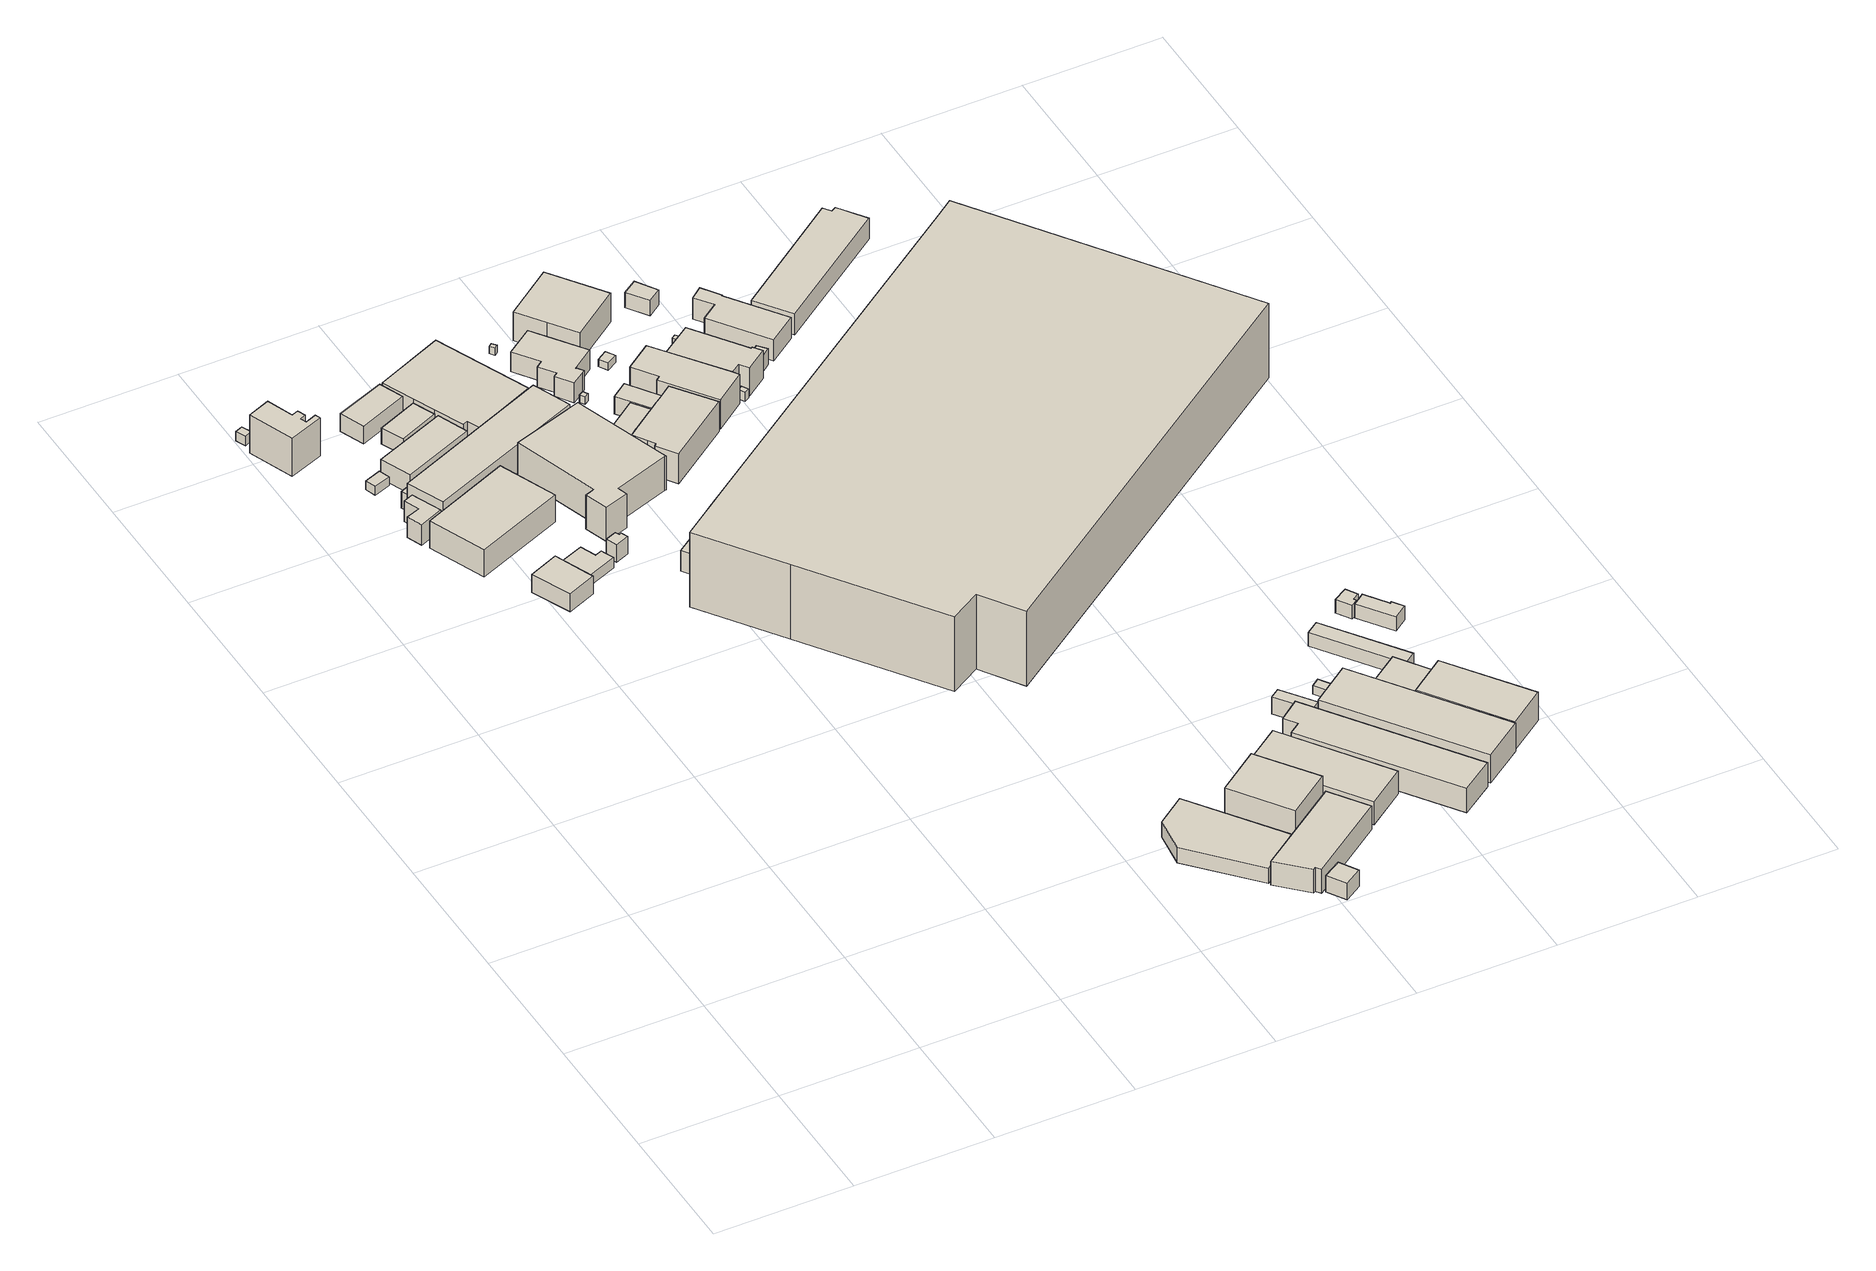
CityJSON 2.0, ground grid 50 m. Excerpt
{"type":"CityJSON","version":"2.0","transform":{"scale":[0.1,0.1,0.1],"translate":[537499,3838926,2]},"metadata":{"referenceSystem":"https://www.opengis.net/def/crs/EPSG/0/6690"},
"CityObjects":{
"building1":{"type":"Building","attributes":{"計測周辺長":13.79,"1/2500図郭":33,"区名":"西淀川区","町丁目名称":"中島２丁目","街区番号":13,"class":"3001","usage":"441","measuredHeight":3.7,"storeysAboveGround":1,"BuildingDetailAttribute.buildingRoofEdgeArea":11.66,"BuildingDetailAttribute.buildingStructureType":"610","BuildingDetailAttribute.buildingStructureOrgType":"2","BuildingDetailAttribute.detailedUsage":"1510","BuildingDetailAttribute.specifiedBuildingCoverageRate":0.6,"BuildingDetailAttribute.surveyYear":2017,"BuildingHighTideRiskAttribute.description":"1","BuildingHighTideRiskAttribute.rank":"2","BuildingHighTideRiskAttribute.depth":2.72,"BuildingIDAttribute.prefecture":"27","BuildingIDAttribute.city":"27113"},"geometry":[{"type":"Solid","lod":"1","boundaries":[[[[0,1,2,3]],[[2,4,5,3]],[[1,6,4,2]],[[0,7,6,1]],[[3,5,7,0]],[[4,6,7,5]]]]}]},
"building2":{"type":"Building","attributes":{"計測周辺長":66.91,"1/2500図郭":33,"区名":"西淀川区","町丁目名称":"中島２丁目","街区番号":13,"class":"3002","usage":"441","measuredHeight":15.6,"storeysAboveGround":1,"BuildingDetailAttribute.buildingRoofEdgeArea":174.25,"BuildingDetailAttribute.buildingStructureType":"610","BuildingDetailAttribute.buildingStructureOrgType":"2","BuildingDetailAttribute.detailedUsage":"1510","BuildingDetailAttribute.specifiedBuildingCoverageRate":0.6,"BuildingDetailAttribute.surveyYear":2017,"BuildingHighTideRiskAttribute.description":"1","BuildingHighTideRiskAttribute.rank":"2","BuildingHighTideRiskAttribute.depth":2.25,"BuildingIDAttribute.prefecture":"27","BuildingIDAttribute.city":"27113"},"geometry":[{"type":"Solid","lod":"1","boundaries":[[[[8,9,10,11,12,13,14,15,16,17]],[[16,18,19,17]],[[15,20,18,16]],[[14,21,20,15]],[[13,22,21,14]],[[12,23,22,13]],[[11,24,23,12]],[[10,25,24,11]],[[9,26,25,10]],[[8,27,26,9]],[[17,19,27,8]],[[18,20,21,22,23,24,25,26,27,19]]]]}]},
"building3":{"type":"Building","attributes":{"計測周辺長":28.98,"1/2500図郭":33,"区名":"西淀川区","町丁目名称":"中島２丁目","街区番号":13,"class":"3001","usage":"401","measuredHeight":8.4,"storeysAboveGround":3,"BuildingDetailAttribute.buildingRoofEdgeArea":45.94,"BuildingDetailAttribute.buildingStructureType":"610","BuildingDetailAttribute.buildingStructureOrgType":"2","BuildingDetailAttribute.detailedUsage":"1310","BuildingDetailAttribute.specifiedBuildingCoverageRate":0.6,"BuildingDetailAttribute.surveyYear":2017,"BuildingHighTideRiskAttribute.description":"1","BuildingHighTideRiskAttribute.rank":"2","BuildingHighTideRiskAttribute.depth":2.57,"BuildingIDAttribute.prefecture":"27","BuildingIDAttribute.city":"27113"},"geometry":[{"type":"Solid","lod":"1","boundaries":[[[[28,29,30,31,32,33]],[[32,34,35,33]],[[31,36,34,32]],[[30,37,36,31]],[[29,38,37,30]],[[28,39,38,29]],[[33,35,39,28]],[[34,36,37,38,39,35]]]]}]},
"building4":{"type":"Building","attributes":{"計測周辺長":21.23,"1/2500図郭":33,"区名":"西淀川区","町丁目名称":"中島２丁目","街区番号":13,"class":"3001","usage":"441","measuredHeight":3.6,"storeysAboveGround":1,"BuildingDetailAttribute.buildingRoofEdgeArea":26.75,"BuildingDetailAttribute.buildingStructureType":"610","BuildingDetailAttribute.buildingStructureOrgType":"2","BuildingDetailAttribute.detailedUsage":"1510","BuildingDetailAttribute.specifiedBuildingCoverageRate":0.6,"BuildingDetailAttribute.surveyYear":2017,"BuildingHighTideRiskAttribute.description":"1","BuildingHighTideRiskAttribute.rank":"2","BuildingHighTideRiskAttribute.depth":2.37,"BuildingIDAttribute.prefecture":"27","BuildingIDAttribute.city":"27113"},"geometry":[{"type":"Solid","lod":"1","boundaries":[[[[40,41,42,43]],[[42,44,45,43]],[[41,46,44,42]],[[40,47,46,41]],[[43,45,47,40]],[[44,46,47,45]]]]}]},
"building5":{"type":"Building","attributes":{"計測周辺長":54.04,"1/2500図郭":33,"区名":"西淀川区","町丁目名称":"中島２丁目","街区番号":13,"class":"3001","usage":"401","measuredHeight":7.4,"storeysAboveGround":2,"BuildingDetailAttribute.buildingRoofEdgeArea":178.44,"BuildingDetailAttribute.buildingStructureType":"603","BuildingDetailAttribute.buildingStructureOrgType":"3","BuildingDetailAttribute.detailedUsage":"1310","BuildingDetailAttribute.specifiedBuildingCoverageRate":0.6,"BuildingDetailAttribute.surveyYear":2017,"BuildingHighTideRiskAttribute.description":"1","BuildingHighTideRiskAttribute.rank":"2","BuildingHighTideRiskAttribute.depth":2.55,"BuildingIDAttribute.prefecture":"27","BuildingIDAttribute.city":"27113"},"geometry":[{"type":"Solid","lod":"1","boundaries":[[[[48,49,50,51]],[[50,52,53,51]],[[49,54,52,50]],[[48,55,54,49]],[[51,53,55,48]],[[52,54,55,53]]]]}]},
"building6":{"type":"Building","attributes":{"計測周辺長":114.67,"1/2500図郭":33,"区名":"西淀川区","町丁目名称":"中島２丁目","街区番号":13,"class":"3001","usage":"441","measuredHeight":11.1,"storeysAboveGround":1,"BuildingDetailAttribute.buildingRoofEdgeArea":781.62,"BuildingDetailAttribute.buildingStructureType":"610","BuildingDetailAttribute.buildingStructureOrgType":"2","BuildingDetailAttribute.detailedUsage":"1510","BuildingDetailAttribute.specifiedBuildingCoverageRate":0.6,"BuildingDetailAttribute.surveyYear":2017,"BuildingHighTideRiskAttribute.description":"1","BuildingHighTideRiskAttribute.rank":"2","BuildingHighTideRiskAttribute.depth":2.42,"BuildingIDAttribute.prefecture":"27","BuildingIDAttribute.city":"27113"},"geometry":[{"type":"Solid","lod":"1","boundaries":[[[[56,57,58,59]],[[58,60,61,59]],[[57,62,60,58]],[[56,63,62,57]],[[59,61,63,56]],[[60,62,63,61]]]]}]},
"building7":{"type":"Building","attributes":{"計測周辺長":72.83,"1/2500図郭":33,"区名":"西淀川区","町丁目名称":"中島２丁目","街区番号":13,"class":"3001","usage":"441","measuredHeight":6.8,"storeysAboveGround":1,"BuildingDetailAttribute.buildingRoofEdgeArea":82.72,"BuildingDetailAttribute.buildingStructureType":"610","BuildingDetailAttribute.buildingStructureOrgType":"2","BuildingDetailAttribute.detailedUsage":"1510","BuildingDetailAttribute.specifiedBuildingCoverageRate":0.6,"BuildingDetailAttribute.surveyYear":2017,"BuildingHighTideRiskAttribute.description":"1","BuildingHighTideRiskAttribute.rank":"2","BuildingHighTideRiskAttribute.depth":2.01,"BuildingIDAttribute.prefecture":"27","BuildingIDAttribute.city":"27113"},"geometry":[{"type":"Solid","lod":"1","boundaries":[[[[64,65,66,67]],[[66,68,69,67]],[[65,70,68,66]],[[64,71,70,65]],[[67,69,71,64]],[[68,70,71,69]]]]}]},
"building8":{"type":"Building","attributes":{"計測周辺長":47.35,"1/2500図郭":33,"区名":"西淀川区","町丁目名称":"中島２丁目","街区番号":13,"class":"3001","usage":"441","measuredHeight":4.3,"storeysAboveGround":1,"BuildingDetailAttribute.buildingRoofEdgeArea":122.72,"BuildingDetailAttribute.buildingStructureType":"610","BuildingDetailAttribute.buildingStructureOrgType":"2","BuildingDetailAttribute.detailedUsage":"1510","BuildingDetailAttribute.specifiedBuildingCoverageRate":0.6,"BuildingDetailAttribute.surveyYear":2017,"BuildingHighTideRiskAttribute.description":"1","BuildingHighTideRiskAttribute.rank":"2","BuildingHighTideRiskAttribute.depth":2.35,"BuildingIDAttribute.prefecture":"27","BuildingIDAttribute.city":"27113"},"geometry":[{"type":"Solid","lod":"1","boundaries":[[[[72,73,74,75,76,77]],[[76,78,79,77]],[[75,80,78,76]],[[74,81,80,75]],[[73,82,81,74]],[[72,83,82,73]],[[77,79,83,72]],[[78,80,81,82,83,79]]]]}]},
"building9":{"type":"Building","attributes":{"計測周辺長":80.18,"1/2500図郭":33,"区名":"西淀川区","町丁目名称":"中島２丁目","街区番号":13,"class":"3001","usage":"441","measuredHeight":7.8,"storeysAboveGround":1,"BuildingDetailAttribute.buildingRoofEdgeArea":336.59,"BuildingDetailAttribute.buildingStructureType":"610","BuildingDetailAttribute.buildingStructureOrgType":"2","BuildingDetailAttribute.detailedUsage":"1510","BuildingDetailAttribute.specifiedBuildingCoverageRate":0.6,"BuildingDetailAttribute.surveyYear":2017,"BuildingHighTideRiskAttribute.description":"1","BuildingHighTideRiskAttribute.rank":"2","BuildingHighTideRiskAttribute.depth":1.93,"BuildingIDAttribute.prefecture":"27","BuildingIDAttribute.city":"27113"},"geometry":[{"type":"Solid","lod":"1","boundaries":[[[[84,85,86,87]],[[86,88,89,87]],[[85,90,88,86]],[[84,91,90,85]],[[87,89,91,84]],[[88,90,91,89]]]]}]},
"building10":{"type":"Building","attributes":{"計測周辺長":58.73,"1/2500図郭":33,"区名":"西淀川区","町丁目名称":"中島２丁目","街区番号":13,"class":"3001","usage":"441","measuredHeight":7.1,"storeysAboveGround":2,"BuildingDetailAttribute.buildingRoofEdgeArea":189.12,"BuildingDetailAttribute.buildingStructureType":"610","BuildingDetailAttribute.buildingStructureOrgType":"2","BuildingDetailAttribute.detailedUsage":"1510","BuildingDetailAttribute.specifiedBuildingCoverageRate":0.6,"BuildingDetailAttribute.surveyYear":2017,"BuildingHighTideRiskAttribute.description":"1","BuildingHighTideRiskAttribute.rank":"2","BuildingHighTideRiskAttribute.depth":1.81,"BuildingIDAttribute.prefecture":"27","BuildingIDAttribute.city":"27113"},"geometry":[{"type":"Solid","lod":"1","boundaries":[[[[92,93,94,95]],[[94,96,97,95]],[[93,98,96,94]],[[92,99,98,93]],[[95,97,99,92]],[[96,98,99,97]]]]}]},
"building11":{"type":"Building","attributes":{"class":"3001","measuredHeight":6.5,"BuildingDetailAttribute.specifiedBuildingCoverageRate":0.6,"BuildingDetailAttribute.surveyYear":2017,"BuildingHighTideRiskAttribute.description":"1","BuildingHighTideRiskAttribute.rank":"2","BuildingHighTideRiskAttribute.depth":1.86,"BuildingIDAttribute.prefecture":"27","BuildingIDAttribute.city":"27113"},"geometry":[{"type":"Solid","lod":"1","boundaries":[[[[100,101,102,103]],[[102,104,105,103]],[[101,106,104,102]],[[100,107,106,101]],[[103,105,107,100]],[[104,106,107,105]]]]}]},
"building12":{"type":"Building","attributes":{"計測周辺長":19.2,"1/2500図郭":33,"区名":"西淀川区","町丁目名称":"中島２丁目","街区番号":13,"class":"3001","usage":"401","measuredHeight":7.2,"storeysAboveGround":2,"BuildingDetailAttribute.buildingRoofEdgeArea":21,"BuildingDetailAttribute.buildingStructureType":"610","BuildingDetailAttribute.buildingStructureOrgType":"2","BuildingDetailAttribute.detailedUsage":"1310","BuildingDetailAttribute.specifiedBuildingCoverageRate":0.6,"BuildingDetailAttribute.surveyYear":2017,"BuildingHighTideRiskAttribute.description":"1","BuildingHighTideRiskAttribute.rank":"2","BuildingHighTideRiskAttribute.depth":2.43,"BuildingIDAttribute.prefecture":"27","BuildingIDAttribute.city":"27113"},"geometry":[{"type":"Solid","lod":"1","boundaries":[[[[108,109,110,111,112,113]],[[112,114,115,113]],[[111,116,114,112]],[[110,117,116,111]],[[109,118,117,110]],[[108,119,118,109]],[[113,115,119,108]],[[114,116,117,118,119,115]]]]}]},
"building13":{"type":"Building","attributes":{"計測周辺長":153.8,"1/2500図郭":33,"区名":"西淀川区","町丁目名称":"中島２丁目","街区番号":13,"class":"3001","usage":"441","measuredHeight":11.5,"storeysAboveGround":2,"BuildingDetailAttribute.buildingRoofEdgeArea":913.96,"BuildingDetailAttribute.buildingStructureType":"610","BuildingDetailAttribute.buildingStructureOrgType":"2","BuildingDetailAttribute.detailedUsage":"1510","BuildingDetailAttribute.specifiedBuildingCoverageRate":0.6,"BuildingDetailAttribute.surveyYear":2017,"BuildingHighTideRiskAttribute.description":"1","BuildingHighTideRiskAttribute.rank":"2","BuildingHighTideRiskAttribute.depth":2.43,"BuildingIDAttribute.prefecture":"27","BuildingIDAttribute.city":"27113"},"geometry":[{"type":"Solid","lod":"1","boundaries":[[[[120,121,122,123,124]],[[123,125,126,124]],[[122,127,125,123]],[[121,128,127,122]],[[120,129,128,121]],[[124,126,129,120]],[[125,127,128,129,126]]]]}]},
"building14":{"type":"Building","attributes":{"計測周辺長":128.28,"1/2500図郭":33,"区名":"西淀川区","町丁目名称":"中島２丁目","街区番号":13,"class":"3001","usage":"441","measuredHeight":8.6,"storeysAboveGround":1,"BuildingDetailAttribute.buildingRoofEdgeArea":947.03,"BuildingDetailAttribute.buildingStructureType":"610","BuildingDetailAttribute.buildingStructureOrgType":"2","BuildingDetailAttribute.detailedUsage":"1510","BuildingDetailAttribute.specifiedBuildingCoverageRate":0.6,"BuildingDetailAttribute.surveyYear":2017,"BuildingHighTideRiskAttribute.description":"1","BuildingHighTideRiskAttribute.rank":"2","BuildingHighTideRiskAttribute.depth":1.86,"BuildingIDAttribute.prefecture":"27","BuildingIDAttribute.city":"27113"},"geometry":[{"type":"Solid","lod":"1","boundaries":[[[[130,131,132,133,134,135,136,137]],[[136,138,139,137]],[[135,140,138,136]],[[134,141,140,135]],[[133,142,141,134]],[[132,143,142,133]],[[131,144,143,132]],[[130,145,144,131]],[[137,139,145,130]],[[138,140,141,142,143,144,145,139]]]]}]},
"building15":{"type":"Building","attributes":{"計測周辺長":145.96,"1/2500図郭":33,"区名":"西淀川区","町丁目名称":"中島２丁目","街区番号":13,"class":"3001","usage":"441","measuredHeight":13.9,"storeysAboveGround":2,"BuildingDetailAttribute.buildingRoofEdgeArea":1101.36,"BuildingDetailAttribute.buildingStructureType":"610","BuildingDetailAttribute.buildingStructureOrgType":"2","BuildingDetailAttribute.detailedUsage":"1510","BuildingDetailAttribute.specifiedBuildingCoverageRate":0.6,"BuildingDetailAttribute.surveyYear":2017,"BuildingHighTideRiskAttribute.description":"1","BuildingHighTideRiskAttribute.rank":"2","BuildingHighTideRiskAttribute.depth":2.31,"BuildingIDAttribute.prefecture":"27","BuildingIDAttribute.city":"27113"},"geometry":[{"type":"Solid","lod":"1","boundaries":[[[[146,147,148,149,150,151,152,153,154,155]],[[154,156,157,155]],[[153,158,156,154]],[[152,159,158,153]],[[151,160,159,152]],[[150,161,160,151]],[[149,162,161,150]],[[148,163,162,149]],[[147,164,163,148]],[[146,165,164,147]],[[155,157,165,146]],[[156,158,159,160,161,162,163,164,165,157]]]]}]},
"building16":{"type":"Building","attributes":{"計測周辺長":114.06,"1/2500図郭":34,"区名":"西淀川区","町丁目名称":"中島２丁目","街区番号":12,"class":"3001","usage":"441","measuredHeight":6.3,"storeysAboveGround":1,"BuildingDetailAttribute.buildingRoofEdgeArea":767.27,"BuildingDetailAttribute.buildingStructureType":"610","BuildingDetailAttribute.buildingStructureOrgType":"2","BuildingDetailAttribute.detailedUsage":"1424","BuildingDetailAttribute.specifiedBuildingCoverageRate":0.6,"BuildingDetailAttribute.surveyYear":2017,"BuildingHighTideRiskAttribute.description":"1","BuildingHighTideRiskAttribute.rank":"2","BuildingHighTideRiskAttribute.depth":2.8,"BuildingIDAttribute.prefecture":"27","BuildingIDAttribute.city":"27113"},"geometry":[{"type":"Solid","lod":"1","boundaries":[[[[166,167,168,169,170]],[[169,171,172,170]],[[168,173,171,169]],[[167,174,173,168]],[[166,175,174,167]],[[170,172,175,166]],[[171,173,174,175,172]]]]}]},
"building17":{"type":"Building","attributes":{"class":"3001","BuildingDetailAttribute.specifiedBuildingCoverageRate":0.6,"BuildingDetailAttribute.surveyYear":2017,"BuildingHighTideRiskAttribute.description":"1","BuildingHighTideRiskAttribute.rank":"2","BuildingHighTideRiskAttribute.depth":2.06,"BuildingIDAttribute.prefecture":"27","BuildingIDAttribute.city":"27113"},"geometry":[{"type":"Solid","lod":"1","boundaries":[[[[176,177,178,179]],[[178,180,181,179]],[[177,182,180,178]],[[176,183,182,177]],[[179,181,183,176]],[[180,182,183,181]]]]}]},
"building18":{"type":"Building","attributes":{"class":"3003","measuredHeight":8.4,"BuildingDetailAttribute.specifiedBuildingCoverageRate":0.6,"BuildingDetailAttribute.surveyYear":2017,"BuildingHighTideRiskAttribute.description":"1","BuildingHighTideRiskAttribute.rank":"2","BuildingHighTideRiskAttribute.depth":2.04,"BuildingIDAttribute.prefecture":"27","BuildingIDAttribute.city":"27113"},"geometry":[{"type":"Solid","lod":"1","boundaries":[[[[184,185,186,187,188,189]],[[188,190,191,189]],[[187,192,190,188]],[[186,193,192,187]],[[185,194,193,186]],[[184,195,194,185]],[[189,191,195,184]],[[190,192,193,194,195,191]]]]}]},
"building19":{"type":"Building","attributes":{"class":"3001","BuildingDetailAttribute.specifiedBuildingCoverageRate":0.6,"BuildingDetailAttribute.surveyYear":2017,"BuildingHighTideRiskAttribute.description":"1","BuildingHighTideRiskAttribute.rank":"2","BuildingHighTideRiskAttribute.depth":2.25,"BuildingIDAttribute.prefecture":"27","BuildingIDAttribute.city":"27113"},"geometry":[{"type":"Solid","lod":"1","boundaries":[[[[196,197,198,199]],[[198,200,201,199]],[[197,202,200,198]],[[196,203,202,197]],[[199,201,203,196]],[[200,202,203,201]]]]}]},
"building20":{"type":"Building","attributes":{"計測周辺長":30.56,"1/2500図郭":34,"区名":"西淀川区","町丁目名称":"中島２丁目","街区番号":12,"class":"3003","usage":"454","measuredHeight":6.6,"storeysAboveGround":1,"BuildingDetailAttribute.buildingRoofEdgeArea":58.38,"BuildingDetailAttribute.buildingStructureType":"610","BuildingDetailAttribute.buildingStructureOrgType":"2","BuildingDetailAttribute.detailedUsage":"1930","BuildingDetailAttribute.specifiedBuildingCoverageRate":0.6,"BuildingDetailAttribute.surveyYear":2017,"BuildingHighTideRiskAttribute.description":"1","BuildingHighTideRiskAttribute.rank":"2","BuildingHighTideRiskAttribute.depth":2.56,"BuildingIDAttribute.prefecture":"27","BuildingIDAttribute.city":"27113"},"geometry":[{"type":"Solid","lod":"1","boundaries":[[[[204,205,206,207]],[[206,208,209,207]],[[205,210,208,206]],[[204,211,210,205]],[[207,209,211,204]],[[208,210,211,209]]]]}]},
"building21":{"type":"Building","attributes":{"計測周辺長":82.89,"1/2500図郭":33,"区名":"西淀川区","町丁目名称":"中島２丁目","街区番号":13,"class":"3001","usage":"441","measuredHeight":8.1,"storeysAboveGround":2,"BuildingDetailAttribute.buildingRoofEdgeArea":318.31,"BuildingDetailAttribute.buildingStructureType":"610","BuildingDetailAttribute.buildingStructureOrgType":"2","BuildingDetailAttribute.detailedUsage":"1510","BuildingDetailAttribute.specifiedBuildingCoverageRate":0.6,"BuildingDetailAttribute.surveyYear":2017,"BuildingHighTideRiskAttribute.description":"1","BuildingHighTideRiskAttribute.rank":"2","BuildingHighTideRiskAttribute.depth":2.11,"BuildingIDAttribute.prefecture":"27","BuildingIDAttribute.city":"27113"},"geometry":[{"type":"Solid","lod":"1","boundaries":[[[[212,213,214,215,216,217,218,219,220,221,222,223,224,225]],[[224,226,227,225]],[[223,228,226,224]],[[222,229,228,223]],[[221,230,229,222]],[[220,231,230,221]],[[219,232,231,220]],[[218,233,232,219]],[[217,234,233,218]],[[216,235,234,217]],[[215,236,235,216]],[[214,237,236,215]],[[213,238,237,214]],[[212,239,238,213]],[[225,227,239,212]],[[226,228,229,230,231,232,233,234,235,236,237,238,239,227]]]]}]},
"building22":{"type":"Building","attributes":{"計測周辺長":122.53,"1/2500図郭":34,"区名":"西淀川区","町丁目名称":"中島２丁目","街区番号":13,"class":"3001","usage":"441","measuredHeight":12.1,"storeysAboveGround":2,"BuildingDetailAttribute.buildingRoofEdgeArea":565.58,"BuildingDetailAttribute.buildingStructureType":"610","BuildingDetailAttribute.buildingStructureOrgType":"2","BuildingDetailAttribute.detailedUsage":"1510","BuildingDetailAttribute.specifiedBuildingCoverageRate":0.6,"BuildingDetailAttribute.surveyYear":2017,"BuildingHighTideRiskAttribute.description":"1","BuildingHighTideRiskAttribute.rank":"2","BuildingHighTideRiskAttribute.depth":2.05,"BuildingIDAttribute.prefecture":"27","BuildingIDAttribute.city":"27113"},"geometry":[{"type":"Solid","lod":"1","boundaries":[[[[240,241,242,243,244,245,246,247,248,249,250]],[[249,251,252,250]],[[248,253,251,249]],[[247,254,253,248]],[[246,255,254,247]],[[245,256,255,246]],[[244,257,256,245]],[[243,258,257,244]],[[242,259,258,243]],[[241,260,259,242]],[[240,261,260,241]],[[250,252,261,240]],[[251,253,254,255,256,257,258,259,260,261,252]]]]}]},
"building23":{"type":"Building","attributes":{"計測周辺長":104.28,"1/2500図郭":34,"区名":"西淀川区","町丁目名称":"中島２丁目","街区番号":12,"class":"3001","usage":"441","measuredHeight":9.8,"storeysAboveGround":1,"BuildingDetailAttribute.buildingRoofEdgeArea":499.25,"BuildingDetailAttribute.buildingStructureType":"610","BuildingDetailAttribute.buildingStructureOrgType":"2","BuildingDetailAttribute.detailedUsage":"1510","BuildingDetailAttribute.specifiedBuildingCoverageRate":0.6,"BuildingDetailAttribute.surveyYear":2017,"BuildingHighTideRiskAttribute.description":"1","BuildingHighTideRiskAttribute.rank":"2","BuildingHighTideRiskAttribute.depth":2.3,"BuildingIDAttribute.prefecture":"27","BuildingIDAttribute.city":"27113"},"geometry":[{"type":"Solid","lod":"1","boundaries":[[[[262,263,264,265,266,267]],[[266,268,269,267]],[[265,270,268,266]],[[264,271,270,265]],[[263,272,271,264]],[[262,273,272,263]],[[267,269,273,262]],[[268,270,271,272,273,269]]]]}]},
"building24":{"type":"Building","attributes":{"計測周辺長":122.53,"1/2500図郭":34,"区名":"西淀川区","町丁目名称":"中島２丁目","街区番号":13,"class":"3001","usage":"441","measuredHeight":7.1,"storeysAboveGround":2,"BuildingDetailAttribute.buildingRoofEdgeArea":565.58,"BuildingDetailAttribute.buildingStructureType":"610","BuildingDetailAttribute.buildingStructureOrgType":"2","BuildingDetailAttribute.detailedUsage":"1510","BuildingDetailAttribute.specifiedBuildingCoverageRate":0.6,"BuildingDetailAttribute.surveyYear":2017,"BuildingHighTideRiskAttribute.description":"1","BuildingHighTideRiskAttribute.rank":"2","BuildingHighTideRiskAttribute.depth":2.13,"BuildingIDAttribute.prefecture":"27","BuildingIDAttribute.city":"27113"},"geometry":[{"type":"Solid","lod":"1","boundaries":[[[[274,275,276,277]],[[276,278,279,277]],[[275,280,278,276]],[[274,281,280,275]],[[277,279,281,274]],[[278,280,281,279]]]]}]},
"building25":{"type":"Building","attributes":{"class":"3001","measuredHeight":14.7,"BuildingDetailAttribute.specifiedBuildingCoverageRate":0.6,"BuildingDetailAttribute.surveyYear":2017,"BuildingHighTideRiskAttribute.description":"1","BuildingHighTideRiskAttribute.rank":"2","BuildingHighTideRiskAttribute.depth":2.39,"BuildingIDAttribute.prefecture":"27","BuildingIDAttribute.city":"27113"},"geometry":[{"type":"Solid","lod":"1","boundaries":[[[[282,283,284,285]],[[284,286,287,285]],[[283,288,286,284]],[[282,289,288,283]],[[285,287,289,282]],[[286,288,289,287]]]]}]},
"building26":{"type":"Building","attributes":{"計測周辺長":16.32,"1/2500図郭":34,"区名":"西淀川区","町丁目名称":"中島２丁目","街区番号":13,"class":"3001","usage":"441","storeysAboveGround":1,"BuildingDetailAttribute.buildingRoofEdgeArea":16.51,"BuildingDetailAttribute.buildingStructureType":"610","BuildingDetailAttribute.buildingStructureOrgType":"2","BuildingDetailAttribute.detailedUsage":"1510","BuildingDetailAttribute.specifiedBuildingCoverageRate":0.6,"BuildingDetailAttribute.surveyYear":2017,"BuildingHighTideRiskAttribute.description":"1","BuildingHighTideRiskAttribute.rank":"2","BuildingHighTideRiskAttribute.depth":2.2,"BuildingIDAttribute.prefecture":"27","BuildingIDAttribute.city":"27113"},"geometry":[{"type":"Solid","lod":"1","boundaries":[[[[290,291,292,293]],[[292,294,295,293]],[[291,296,294,292]],[[290,297,296,291]],[[293,295,297,290]],[[294,296,297,295]]]]}]},
"building27":{"type":"Building","attributes":{"計測周辺長":90.44,"1/2500図郭":34,"区名":"西淀川区","町丁目名称":"中島２丁目","街区番号":13,"class":"3001","usage":"441","measuredHeight":11.8,"storeysAboveGround":1,"BuildingDetailAttribute.buildingRoofEdgeArea":510.51,"BuildingDetailAttribute.buildingStructureType":"610","BuildingDetailAttribute.buildingStructureOrgType":"2","BuildingDetailAttribute.detailedUsage":"1510","BuildingDetailAttribute.specifiedBuildingCoverageRate":0.6,"BuildingDetailAttribute.surveyYear":2017,"BuildingHighTideRiskAttribute.description":"1","BuildingHighTideRiskAttribute.rank":"2","BuildingHighTideRiskAttribute.depth":2.1,"BuildingIDAttribute.prefecture":"27","BuildingIDAttribute.city":"27113"},"geometry":[{"type":"Solid","lod":"1","boundaries":[[[[298,299,300,301,302,303]],[[302,304,305,303]],[[301,306,304,302]],[[300,307,306,301]],[[299,308,307,300]],[[298,309,308,299]],[[303,305,309,298]],[[304,306,307,308,309,305]]]]}]},
"building28":{"type":"Building","attributes":{"計測周辺長":92.47,"1/2500図郭":34,"区名":"西淀川区","町丁目名称":"中島２丁目","街区番号":13,"class":"3001","usage":"441","measuredHeight":11.9,"storeysAboveGround":2,"BuildingDetailAttribute.buildingRoofEdgeArea":431.97,"BuildingDetailAttribute.buildingStructureType":"610","BuildingDetailAttribute.buildingStructureOrgType":"2","BuildingDetailAttribute.detailedUsage":"1510","BuildingDetailAttribute.specifiedBuildingCoverageRate":0.6,"BuildingDetailAttribute.surveyYear":2017,"BuildingHighTideRiskAttribute.description":"1","BuildingHighTideRiskAttribute.rank":"2","BuildingHighTideRiskAttribute.depth":2.1,"BuildingIDAttribute.prefecture":"27","BuildingIDAttribute.city":"27113"},"geometry":[{"type":"Solid","lod":"1","boundaries":[[[[310,311,312,313,314,315,316,317]],[[316,318,319,317]],[[315,320,318,316]],[[314,321,320,315]],[[313,322,321,314]],[[312,323,322,313]],[[311,324,323,312]],[[310,325,324,311]],[[317,319,325,310]],[[318,320,321,322,323,324,325,319]]]]}]},
"building29":{"type":"Building","attributes":{"計測周辺長":169.69,"1/2500図郭":34,"区名":"西淀川区","町丁目名称":"中島２丁目","街区番号":12,"class":"3001","usage":"441","measuredHeight":9.4,"storeysAboveGround":2,"BuildingDetailAttribute.buildingRoofEdgeArea":1042.03,"BuildingDetailAttribute.buildingStructureType":"610","BuildingDetailAttribute.buildingStructureOrgType":"2","BuildingDetailAttribute.detailedUsage":"1520","BuildingDetailAttribute.specifiedBuildingCoverageRate":0.6,"BuildingDetailAttribute.surveyYear":2017,"BuildingHighTideRiskAttribute.description":"1","BuildingHighTideRiskAttribute.rank":"2","BuildingHighTideRiskAttribute.depth":2.42,"BuildingIDAttribute.prefecture":"27","BuildingIDAttribute.city":"27113"},"geometry":[{"type":"Solid","lod":"1","boundaries":[[[[326,327,328,329]],[[328,330,331,329]],[[327,332,330,328]],[[326,333,332,327]],[[329,331,333,326]],[[330,332,333,331]]]]}]},
"building30":{"type":"Building","attributes":{"class":"3001","measuredHeight":3.8,"BuildingDetailAttribute.specifiedBuildingCoverageRate":0.6,"BuildingDetailAttribute.surveyYear":2017,"BuildingHighTideRiskAttribute.description":"1","BuildingHighTideRiskAttribute.rank":"2","BuildingHighTideRiskAttribute.depth":1.83,"BuildingIDAttribute.prefecture":"27","BuildingIDAttribute.city":"27113"},"geometry":[{"type":"Solid","lod":"1","boundaries":[[[[334,335,336,337]],[[336,338,339,337]],[[335,340,338,336]],[[334,341,340,335]],[[337,339,341,334]],[[338,340,341,339]]]]}]},
"building31":{"type":"Building","attributes":{"計測周辺長":81.78,"1/2500図郭":34,"区名":"西淀川区","町丁目名称":"中島２丁目","街区番号":13,"class":"3001","usage":"441","measuredHeight":11.5,"storeysAboveGround":2,"BuildingDetailAttribute.buildingRoofEdgeArea":349.01,"BuildingDetailAttribute.buildingStructureType":"610","BuildingDetailAttribute.buildingStructureOrgType":"2","BuildingDetailAttribute.detailedUsage":"1510","BuildingDetailAttribute.specifiedBuildingCoverageRate":0.6,"BuildingDetailAttribute.surveyYear":2017,"BuildingHighTideRiskAttribute.description":"1","BuildingHighTideRiskAttribute.rank":"2","BuildingHighTideRiskAttribute.depth":2.17,"BuildingIDAttribute.prefecture":"27","BuildingIDAttribute.city":"27113"},"geometry":[{"type":"Solid","lod":"1","boundaries":[[[[342,343,344,345,346,347,310,317]],[[310,348,349,317]],[[347,350,348,310]],[[346,351,350,347]],[[345,352,351,346]],[[344,353,352,345]],[[343,354,353,344]],[[342,355,354,343]],[[317,349,355,342]],[[348,350,351,352,353,354,355,349]]]]}]},
"building32":{"type":"Building","attributes":{"class":"3001","BuildingDetailAttribute.specifiedBuildingCoverageRate":0.6,"BuildingDetailAttribute.surveyYear":2017,"BuildingHighTideRiskAttribute.description":"1","BuildingHighTideRiskAttribute.rank":"2","BuildingHighTideRiskAttribute.depth":2.17,"BuildingIDAttribute.prefecture":"27","BuildingIDAttribute.city":"27113"},"geometry":[{"type":"Solid","lod":"1","boundaries":[[[[356,357,358,359]],[[358,360,361,359]],[[357,362,360,358]],[[356,363,362,357]],[[359,361,363,356]],[[360,362,363,361]]]]}]},
"building33":{"type":"Building","attributes":{"class":"3003","measuredHeight":8.4,"BuildingDetailAttribute.specifiedBuildingCoverageRate":0.6,"BuildingDetailAttribute.surveyYear":2017,"BuildingHighTideRiskAttribute.description":"1","BuildingHighTideRiskAttribute.rank":"2","BuildingHighTideRiskAttribute.depth":2.03,"BuildingIDAttribute.prefecture":"27","BuildingIDAttribute.city":"27113"},"geometry":[{"type":"Solid","lod":"1","boundaries":[[[[364,365,366,367,368,369]],[[368,370,371,369]],[[367,372,370,368]],[[366,373,372,367]],[[365,374,373,366]],[[364,375,374,365]],[[369,371,375,364]],[[370,372,373,374,375,371]]]]}]},
"building34":{"type":"Building","attributes":{"計測周辺長":29.96,"1/2500図郭":34,"区名":"西淀川区","町丁目名称":"中島２丁目","街区番号":13,"class":"3001","usage":"401","measuredHeight":6.2,"storeysAboveGround":2,"BuildingDetailAttribute.buildingRoofEdgeArea":54.25,"BuildingDetailAttribute.buildingStructureType":"610","BuildingDetailAttribute.buildingStructureOrgType":"2","BuildingDetailAttribute.detailedUsage":"1310","BuildingDetailAttribute.specifiedBuildingCoverageRate":0.6,"BuildingDetailAttribute.surveyYear":2017,"BuildingHighTideRiskAttribute.description":"1","BuildingHighTideRiskAttribute.rank":"2","BuildingHighTideRiskAttribute.depth":2.17,"BuildingIDAttribute.prefecture":"27","BuildingIDAttribute.city":"27113"},"geometry":[{"type":"Solid","lod":"1","boundaries":[[[[376,377,378,379]],[[378,380,381,379]],[[377,382,380,378]],[[376,383,382,377]],[[379,381,383,376]],[[380,382,383,381]]]]}]},
"building35":{"type":"Building","attributes":{"計測周辺長":36.81,"1/2500図郭":34,"区名":"西淀川区","町丁目名称":"中島２丁目","街区番号":12,"class":"3001","usage":"441","measuredHeight":6.9,"storeysAboveGround":2,"BuildingDetailAttribute.buildingRoofEdgeArea":59.31,"BuildingDetailAttribute.buildingStructureType":"610","BuildingDetailAttribute.buildingStructureOrgType":"2","BuildingDetailAttribute.detailedUsage":"1520","BuildingDetailAttribute.specifiedBuildingCoverageRate":0.6,"BuildingDetailAttribute.surveyYear":2017,"BuildingHighTideRiskAttribute.description":"1","BuildingHighTideRiskAttribute.rank":"2","BuildingHighTideRiskAttribute.depth":2.42,"BuildingIDAttribute.prefecture":"27","BuildingIDAttribute.city":"27113"},"geometry":[{"type":"Solid","lod":"1","boundaries":[[[[384,385,386,387]],[[386,388,389,387]],[[385,390,388,386]],[[384,391,390,385]],[[387,389,391,384]],[[388,390,391,389]]]]}]},
"building36":{"type":"Building","attributes":{"計測周辺長":20.3,"1/2500図郭":34,"区名":"西淀川区","町丁目名称":"中島２丁目","街区番号":13,"class":"3001","usage":"441","measuredHeight":6.4,"storeysAboveGround":1,"BuildingDetailAttribute.buildingRoofEdgeArea":24.81,"BuildingDetailAttribute.buildingStructureType":"610","BuildingDetailAttribute.buildingStructureOrgType":"2","BuildingDetailAttribute.detailedUsage":"1510","BuildingDetailAttribute.specifiedBuildingCoverageRate":0.6,"BuildingDetailAttribute.surveyYear":2017,"BuildingHighTideRiskAttribute.description":"1","BuildingHighTideRiskAttribute.rank":"2","BuildingHighTideRiskAttribute.depth":1.81,"BuildingIDAttribute.prefecture":"27","BuildingIDAttribute.city":"27113"},"geometry":[{"type":"Solid","lod":"1","boundaries":[[[[392,393,394,395]],[[394,396,397,395]],[[393,398,396,394]],[[392,399,398,393]],[[395,397,399,392]],[[396,398,399,397]]]]}]},
"building37":{"type":"Building","attributes":{"計測周辺長":162.7,"1/2500図郭":34,"区名":"西淀川区","町丁目名称":"中島２丁目","街区番号":12,"class":"3001","usage":"441","measuredHeight":10,"storeysAboveGround":1,"BuildingDetailAttribute.buildingRoofEdgeArea":929.25,"BuildingDetailAttribute.buildingStructureType":"610","BuildingDetailAttribute.buildingStructureOrgType":"2","BuildingDetailAttribute.detailedUsage":"1520","BuildingDetailAttribute.specifiedBuildingCoverageRate":0.6,"BuildingDetailAttribute.surveyYear":2017,"BuildingHighTideRiskAttribute.description":"1","BuildingHighTideRiskAttribute.rank":"2","BuildingHighTideRiskAttribute.depth":2.48,"BuildingIDAttribute.prefecture":"27","BuildingIDAttribute.city":"27113"},"geometry":[{"type":"Solid","lod":"1","boundaries":[[[[400,401,402,403,404,405]],[[404,406,407,405]],[[403,408,406,404]],[[402,409,408,403]],[[401,410,409,402]],[[400,411,410,401]],[[405,407,411,400]],[[406,408,409,410,411,407]]]]}]},
"building38":{"type":"Building","attributes":{"区名":"西淀川区","町丁目名称":"中島２丁目","街区番号":13,"class":"3002","usage":"431","measuredHeight":30.5,"storeysAboveGround":4,"BuildingDetailAttribute.buildingRoofEdgeArea":18780.78,"BuildingDetailAttribute.buildingStructureType":"610","BuildingDetailAttribute.buildingStructureOrgType":"2","BuildingDetailAttribute.detailedUsage":"1720","BuildingDetailAttribute.specifiedBuildingCoverageRate":0.6,"BuildingDetailAttribute.surveyYear":2017,"BuildingHighTideRiskAttribute.description":"1","BuildingHighTideRiskAttribute.rank":"2","BuildingHighTideRiskAttribute.depth":2.38,"BuildingIDAttribute.prefecture":"27","BuildingIDAttribute.city":"27113"},"geometry":[{"type":"Solid","lod":"1","boundaries":[[[[412,413,414,415,416,417,418,419,420,421,422]],[[421,423,424,422]],[[420,425,423,421]],[[419,426,425,420]],[[418,427,426,419]],[[417,428,427,418]],[[416,429,428,417]],[[415,430,429,416]],[[414,431,430,415]],[[413,432,431,414]],[[412,433,432,413]],[[422,424,433,412]],[[423,425,426,427,428,429,430,431,432,433,424]]]]}]},
"building39":{"type":"Building","attributes":{"計測周辺長":89.26,"1/2500図郭":34,"区名":"西淀川区","町丁目名称":"中島２丁目","街区番号":13,"class":"3001","usage":"441","measuredHeight":8.7,"storeysAboveGround":1,"BuildingDetailAttribute.buildingRoofEdgeArea":336.89,"BuildingDetailAttribute.buildingStructureType":"610","BuildingDetailAttribute.buildingStructureOrgType":"2","BuildingDetailAttribute.detailedUsage":"1510","BuildingDetailAttribute.specifiedBuildingCoverageRate":0.6,"BuildingDetailAttribute.surveyYear":2017,"BuildingHighTideRiskAttribute.description":"1","BuildingHighTideRiskAttribute.rank":"2","BuildingHighTideRiskAttribute.depth":1.99,"BuildingIDAttribute.prefecture":"27","BuildingIDAttribute.city":"27113"},"geometry":[{"type":"Solid","lod":"1","boundaries":[[[[434,435,436,437,438,439,440,441]],[[440,442,443,441]],[[439,444,442,440]],[[438,445,444,439]],[[437,446,445,438]],[[436,447,446,437]],[[435,448,447,436]],[[434,449,448,435]],[[441,443,449,434]],[[442,444,445,446,447,448,449,443]]]]}]},
"building40":{"type":"Building","attributes":{"計測周辺長":22.58,"1/2500図郭":34,"区名":"西淀川区","町丁目名称":"中島２丁目","街区番号":12,"class":"3003","usage":"441","measuredHeight":3.5,"storeysAboveGround":1,"BuildingDetailAttribute.buildingRoofEdgeArea":27.11,"BuildingDetailAttribute.buildingStructureType":"610","BuildingDetailAttribute.buildingStructureOrgType":"2","BuildingDetailAttribute.detailedUsage":"1520","BuildingDetailAttribute.specifiedBuildingCoverageRate":0.6,"BuildingDetailAttribute.surveyYear":2017,"BuildingHighTideRiskAttribute.description":"1","BuildingHighTideRiskAttribute.rank":"2","BuildingHighTideRiskAttribute.depth":2.09,"BuildingIDAttribute.prefecture":"27","BuildingIDAttribute.city":"27113"},"geometry":[{"type":"Solid","lod":"1","boundaries":[[[[450,451,452,453]],[[452,454,455,453]],[[451,456,454,452]],[[450,457,456,451]],[[453,455,457,450]],[[454,456,457,455]]]]}]},
"building41":{"type":"Building","attributes":{"計測周辺長":155.97,"1/2500図郭":34,"区名":"西淀川区","町丁目名称":"中島２丁目","街区番号":12,"class":"3001","usage":"441","measuredHeight":11.6,"storeysAboveGround":1,"BuildingDetailAttribute.buildingRoofEdgeArea":1058.8,"BuildingDetailAttribute.buildingStructureType":"610","BuildingDetailAttribute.buildingStructureOrgType":"2","BuildingDetailAttribute.detailedUsage":"1520","BuildingDetailAttribute.specifiedBuildingCoverageRate":0.6,"BuildingDetailAttribute.surveyYear":2017,"BuildingHighTideRiskAttribute.description":"1","BuildingHighTideRiskAttribute.rank":"2","BuildingHighTideRiskAttribute.depth":2.38,"BuildingIDAttribute.prefecture":"27","BuildingIDAttribute.city":"27113"},"geometry":[{"type":"Solid","lod":"1","boundaries":[[[[458,459,460,461]],[[460,462,463,461]],[[459,464,462,460]],[[458,465,464,459]],[[461,463,465,458]],[[462,464,465,463]]]]}]},
"building42":{"type":"Building","attributes":{"class":"3001","measuredHeight":7.1,"BuildingDetailAttribute.specifiedBuildingCoverageRate":0.6,"BuildingDetailAttribute.surveyYear":2017,"BuildingHighTideRiskAttribute.description":"1","BuildingHighTideRiskAttribute.rank":"2","BuildingHighTideRiskAttribute.depth":2.25,"BuildingIDAttribute.prefecture":"27","BuildingIDAttribute.city":"27113"},"geometry":[{"type":"Solid","lod":"1","boundaries":[[[[466,467,468,469]],[[468,470,471,469]],[[467,472,470,468]],[[466,473,472,467]],[[469,471,473,466]],[[470,472,473,471]]]]}]},
"building43":{"type":"Building","attributes":{"計測周辺長":79.21,"1/2500図郭":34,"区名":"西淀川区","町丁目名称":"中島２丁目","街区番号":12,"class":"3001","usage":"401","measuredHeight":5.7,"storeysAboveGround":2,"BuildingDetailAttribute.buildingRoofEdgeArea":188.71,"BuildingDetailAttribute.buildingStructureType":"610","BuildingDetailAttribute.buildingStructureOrgType":"2","BuildingDetailAttribute.detailedUsage":"1310","BuildingDetailAttribute.specifiedBuildingCoverageRate":0.6,"BuildingDetailAttribute.surveyYear":2017,"BuildingHighTideRiskAttribute.description":"1","BuildingHighTideRiskAttribute.rank":"2","BuildingHighTideRiskAttribute.depth":2.04,"BuildingIDAttribute.prefecture":"27","BuildingIDAttribute.city":"27113"},"geometry":[{"type":"Solid","lod":"1","boundaries":[[[[474,475,476,477]],[[476,478,479,477]],[[475,480,478,476]],[[474,481,480,475]],[[477,479,481,474]],[[478,480,481,479]]]]}]},
"building44":{"type":"Building","attributes":{"計測周辺長":102.36,"1/2500図郭":34,"区名":"西淀川区","町丁目名称":"中島２丁目","街区番号":12,"class":"3001","usage":"441","measuredHeight":11.5,"storeysAboveGround":1,"BuildingDetailAttribute.buildingRoofEdgeArea":565.94,"BuildingDetailAttribute.buildingStructureType":"610","BuildingDetailAttribute.buildingStructureOrgType":"2","BuildingDetailAttribute.detailedUsage":"1424","BuildingDetailAttribute.specifiedBuildingCoverageRate":0.6,"BuildingDetailAttribute.surveyYear":2017,"BuildingHighTideRiskAttribute.description":"1","BuildingHighTideRiskAttribute.rank":"2","BuildingHighTideRiskAttribute.depth":2.38,"BuildingIDAttribute.prefecture":"27","BuildingIDAttribute.city":"27113"},"geometry":[{"type":"Solid","lod":"1","boundaries":[[[[482,483,484,485]],[[484,486,487,485]],[[483,488,486,484]],[[482,489,488,483]],[[485,487,489,482]],[[486,488,489,487]]]]}]},
"building45":{"type":"Building","attributes":{"計測周辺長":135.39,"1/2500図郭":34,"区名":"西淀川区","町丁目名称":"中島２丁目","街区番号":13,"class":"3001","usage":"441","measuredHeight":8.5,"storeysAboveGround":1,"BuildingDetailAttribute.buildingRoofEdgeArea":798.41,"BuildingDetailAttribute.buildingStructureType":"610","BuildingDetailAttribute.buildingStructureOrgType":"2","BuildingDetailAttribute.detailedUsage":"1520","BuildingDetailAttribute.specifiedBuildingCoverageRate":0.6,"BuildingDetailAttribute.surveyYear":2017,"BuildingHighTideRiskAttribute.description":"1","BuildingHighTideRiskAttribute.rank":"2","BuildingHighTideRiskAttribute.depth":2.04,"BuildingIDAttribute.prefecture":"27","BuildingIDAttribute.city":"27113"},"geometry":[{"type":"Solid","lod":"1","boundaries":[[[[490,491,492,493,494,495]],[[494,496,497,495]],[[493,498,496,494]],[[492,499,498,493]],[[491,500,499,492]],[[490,501,500,491]],[[495,497,501,490]],[[496,498,499,500,501,497]]]]}]},
"building46":{"type":"Building","attributes":{"計測周辺長":23.9,"1/2500図郭":34,"区名":"西淀川区","町丁目名称":"中島２丁目","街区番号":12,"class":"3001","usage":"401","measuredHeight":5.5,"storeysAboveGround":2,"BuildingDetailAttribute.buildingRoofEdgeArea":32.24,"BuildingDetailAttribute.buildingStructureType":"610","BuildingDetailAttribute.buildingStructureOrgType":"2","BuildingDetailAttribute.detailedUsage":"1310","BuildingDetailAttribute.specifiedBuildingCoverageRate":0.6,"BuildingDetailAttribute.surveyYear":2017,"BuildingHighTideRiskAttribute.description":"1","BuildingHighTideRiskAttribute.rank":"2","BuildingHighTideRiskAttribute.depth":2.34,"BuildingIDAttribute.prefecture":"27","BuildingIDAttribute.city":"27113"},"geometry":[{"type":"Solid","lod":"1","boundaries":[[[[502,503,504,505,506,507]],[[506,508,509,507]],[[505,510,508,506]],[[504,511,510,505]],[[503,512,511,504]],[[502,513,512,503]],[[507,509,513,502]],[[508,510,511,512,513,509]]]]}]},
"building47":{"type":"Building","attributes":{"class":"3001","measuredHeight":5.8,"BuildingDetailAttribute.specifiedBuildingCoverageRate":0.6,"BuildingDetailAttribute.surveyYear":2017,"BuildingHighTideRiskAttribute.description":"1","BuildingHighTideRiskAttribute.rank":"2","BuildingHighTideRiskAttribute.depth":2.27,"BuildingIDAttribute.prefecture":"27","BuildingIDAttribute.city":"27113"},"geometry":[{"type":"Solid","lod":"1","boundaries":[[[[514,515,516,517,518,519]],[[518,520,521,519]],[[517,522,520,518]],[[516,523,522,517]],[[515,524,523,516]],[[514,525,524,515]],[[519,521,525,514]],[[520,522,523,524,525,521]]]]}]}
},
"vertices":[
[3,3622,13],[30,3633,13],[46,3598,13],[18,3585,13],[46,3598,51],[18,3585,51],[30,3633,51],[3,3622,51],
[15,3553,9],[97,3585,9],[133,3490,9],[157,3499,9],[169,3469,9],[148,3460,9],[156,3439,9],[197,3455,9],[204,3436,9],[79,3388,9],[204,3436,165],[79,3388,165],[197,3455,165],[156,3439,165],[148,3460,165],[169,3469,165],[157,3499,165],[133,3490,165],[97,3585,165],[15,3553,165],
[256,2954,11],[306,2972,11],[284,3027,11],[320,3042,11],[365,2935,11],[278,2898,11],[365,2935,95],[278,2898,95],[320,3042,95],[284,3027,95],[306,2972,95],[256,2954,95],
[250,3220,12],[311,3242,12],[325,3203,12],[264,3181,12],[325,3203,48],[264,3181,48],[311,3242,48],[250,3220,48],
[473,2532,12],[581,2578,12],[639,2434,12],[535,2391,12],[639,2434,85],[535,2391,85],[581,2578,85],[473,2532,85],
[293,2875,11],[616,3009,11],[701,2802,11],[377,2669,11],[701,2802,122],[377,2669,122],[616,3009,122],[293,2875,122],
[316,3066,12],[307,3088,12],[620,3218,12],[630,3196,12],[620,3218,80],[630,3196,80],[307,3088,80],[316,3066,80],
[598,2574,13],[688,2609,13],[711,2552,13],[736,2562,13],[756,2515,13],[642,2469,13],[756,2515,56],[642,2469,56],[736,2562,56],[711,2552,56],[688,2609,56],[598,2574,56],
[317,3245,13],[577,3350,13],[622,3239,13],[362,3134,13],[622,3239,91],[362,3134,91],[577,3350,91],[317,3245,91],
[524,3485,18],[347,3413,18],[311,3503,18],[488,3572,18],[311,3503,90],[488,3572,90],[347,3413,90],[524,3485,90],
[430,3308,18],[396,3388,18],[541,3449,18],[575,3369,18],[541,3449,83],[575,3369,83],[396,3388,83],[430,3308,83],
[763,2578,10],[803,2593,10],[810,2578,10],[818,2583,10],[828,2558,10],[778,2538,10],[828,2558,82],[778,2538,82],[818,2583,82],[810,2578,82],[803,2593,82],[763,2578,82],
[891,3304,11],[947,3167,11],[372,2931,11],[316,3066,11],[630,3196,11],[316,3066,126],[630,3196,126],[372,2931,126],[947,3167,126],[891,3304,126],
[541,3449,14],[492,3564,14],[739,3669,14],[886,3324,14],[657,3227,14],[638,3271,14],[620,3264,14],[575,3369,14],[620,3264,100],[575,3369,100],[638,3271,100],[657,3227,100],[886,3324,100],[739,3669,100],[492,3564,100],[541,3449,100],
[874,2706,12],[885,2669,12],[797,2641,12],[769,2725,12],[804,2738,12],[701,3052,12],[960,3137,12],[1075,2793,12],[1081,2776,12],[1075,2774,12],[1081,2776,151],[1075,2774,151],[1075,2793,151],[960,3137,151],[701,3052,151],[804,2738,151],[769,2725,151],[797,2641,151],[885,2669,151],[874,2706,151],
[1639,417,7],[1655,551,7],[1759,626,7],[1986,306,7],[1844,193,7],[1986,306,69],[1844,193,69],[1759,626,69],[1655,551,69],[1639,417,69],
[903,3620,16],[915,3630,16],[928,3613,16],[916,3603,16],[928,3613,46],[916,3603,46],[915,3630,46],[903,3620,46],
[1134,3114,15],[1187,3040,15],[1074,2958,15],[1069,2954,15],[1017,3029,15],[1072,3069,15],[1017,3029,99],[1072,3069,99],[1069,2954,99],[1074,2958,99],[1187,3040,99],[1134,3114,99],
[1041,3278,15],[1058,3288,15],[1069,3271,15],[1052,3261,15],[1069,3271,45],[1052,3261,45],[1058,3288,45],[1041,3278,45],
[1982,70,9],[2047,109,9],[2087,43,9],[2023,4,9],[2087,43,76],[2023,4,76],[2047,109,76],[1982,70,76],
[1065,3346,15],[1070,3340,15],[1083,3323,15],[1070,3314,15],[1026,3283,15],[985,3342,15],[1000,3352,15],[960,3407,15],[984,3425,15],[922,3512,15],[1018,3580,15],[1068,3510,15],[1145,3404,15],[1070,3349,15],[1145,3404,96],[1070,3349,96],[1068,3510,96],[1018,3580,96],[922,3512,96],[984,3425,96],[960,3407,96],[1000,3352,96],[985,3342,96],[1026,3283,96],[1070,3314,96],[1083,3323,96],[1070,3340,96],[1065,3346,96],
[1259,3092,11],[1363,2950,11],[1130,2784,11],[1082,2853,11],[1091,2862,11],[1074,2888,11],[1044,2936,11],[1069,2954,11],[1074,2958,11],[1187,3040,11],[1203,3051,11],[1187,3040,133],[1203,3051,133],[1074,2958,133],[1069,2954,133],[1044,2936,133],[1074,2888,133],[1091,2862,133],[1082,2853,133],[1130,2784,133],[1363,2950,133],[1259,3092,133],
[1953,87,10],[1945,82,10],[1845,180,10],[2159,401,10],[2252,269,10],[1966,69,10],[2252,269,107],[1966,69,107],[2159,401,107],[1845,180,107],[1945,82,107],[1953,87,107],
[1112,3178,14],[1169,3220,14],[1259,3092,14],[1203,3051,14],[1259,3092,85],[1203,3051,85],[1169,3220,85],[1112,3178,85],
[1856,509,12],[2010,619,12],[2155,416,12],[2001,306,12],[2155,416,159],[2001,306,159],[2010,619,159],[1856,509,159],
[1176,3404,15],[1213,3428,15],[1233,3396,15],[1195,3373,15],[1233,3396,45],[1195,3373,45],[1213,3428,45],[1176,3404,45],
[1176,3769,15],[1313,3578,15],[1137,3451,15],[1068,3547,15],[1000,3642,15],[1066,3690,15],[1000,3642,133],[1066,3690,133],[1068,3547,133],[1137,3451,133],[1313,3578,133],[1176,3769,133],
[1468,3060,14],[1483,3037,14],[1371,2956,14],[1240,3135,14],[1255,3147,14],[1196,3232,14],[1291,3300,14],[1331,3246,14],[1291,3300,133],[1331,3246,133],[1196,3232,133],[1255,3147,133],[1240,3135,133],[1371,2956,133],[1483,3037,133],[1468,3060,133],
[2014,645,12],[2153,743,12],[2406,382,12],[2268,285,12],[2406,382,106],[2268,285,106],[2153,743,106],[2014,645,106],
[1489,3060,14],[1506,3070,14],[1520,3047,14],[1502,3037,14],[1520,3047,52],[1502,3037,52],[1506,3070,52],[1489,3060,52],
[1443,3324,14],[1577,3138,14],[1582,3141,14],[1605,3111,14],[1528,3055,14],[1505,3085,14],[1468,3060,129],[1331,3246,129],[1505,3085,129],[1528,3055,129],[1605,3111,129],[1582,3141,129],[1577,3138,129],[1443,3324,129],
[1429,3388,15],[1444,3397,15],[1454,3381,15],[1439,3372,15],[1454,3381,45],[1439,3372,45],[1444,3397,45],[1429,3388,45],
[2237,3325,9],[2296,3241,9],[1079,2383,9],[995,2323,9],[936,2407,9],[1078,2507,9],[936,2407,93],[1078,2507,93],[995,2323,93],[1079,2383,93],[2296,3241,93],[2237,3325,93],
[1385,3619,15],[1437,3654,15],[1485,3580,15],[1436,3547,15],[1485,3580,77],[1436,3547,77],[1437,3654,77],[1385,3619,77],
[2241,916,11],[2275,940,11],[2359,826,11],[2325,801,11],[2359,826,80],[2325,801,80],[2275,940,80],[2241,916,80],
[1579,3158,14],[1626,3196,14],[1652,3164,14],[1605,3126,14],[1652,3164,78],[1605,3126,78],[1626,3196,78],[1579,3158,78],
[2196,702,11],[2236,730,11],[2205,775,11],[2280,831,11],[2670,282,11],[2553,201,11],[2670,282,110],[2553,201,110],[2280,831,110],[2205,775,110],[2236,730,110],[2196,702,110],
[2296,3241,7],[2363,3289,7],[3009,2374,7],[1629,1401,7],[1529,1549,7],[1418,1484,7],[1084,1953,7],[879,2241,7],[979,2312,7],[995,2323,7],[1079,2383,7],[995,2323,312],[1079,2383,312],[979,2312,312],[879,2241,312],[1084,1953,312],[1418,1484,312],[1529,1549,312],[1629,1401,312],[3009,2374,312],[2363,3289,312],[2296,3241,312],
[1532,3365,15],[1592,3408,15],[1546,3470,15],[1589,3503,15],[1634,3439,15],[1632,3436,15],[1774,3240,15],[1674,3169,15],[1774,3240,102],[1674,3169,102],[1632,3436,102],[1634,3439,102],[1589,3503,102],[1546,3470,102],[1592,3408,102],[1532,3365,102],
[2399,938,13],[2428,958,13],[2472,893,13],[2443,874,13],[2472,893,48],[2443,874,48],[2428,958,48],[2399,938,48],
[2336,784,12],[2478,886,12],[2829,393,12],[2687,292,12],[2829,393,128],[2687,292,128],[2478,886,128],[2336,784,128],
[2540,817,14],[2666,906,14],[2751,784,14],[2625,696,14],[2751,784,85],[2625,696,85],[2666,906,85],[2540,817,85],
[2499,1155,10],[2544,1187,10],[2742,910,10],[2697,878,10],[2742,910,66],[2697,878,66],[2544,1187,66],[2499,1155,66],
[2629,684,12],[2760,778,12],[2963,493,12],[2831,399,12],[2963,493,127],[2831,399,127],[2760,778,127],[2629,684,127],
[1705,3377,13],[2114,3671,13],[2134,3644,13],[2152,3654,13],[2220,3557,13],[1793,3253,13],[2220,3557,98],[1793,3253,98],[2152,3654,98],[2134,3644,98],[2114,3671,98],[1705,3377,98],
[2650,1258,10],[2701,1289,10],[2726,1248,10],[2702,1233,10],[2708,1223,10],[2682,1207,10],[2708,1223,65],[2682,1207,65],[2702,1233,65],[2726,1248,65],[2701,1289,65],[2650,1258,65],
[2775,1088,12],[2691,1206,12],[2735,1237,12],[2792,1157,12],[2798,1162,12],[2825,1124,12],[2798,1162,69],[2825,1124,69],[2792,1157,69],[2735,1237,69],[2691,1206,69],[2775,1088,69]
]}
